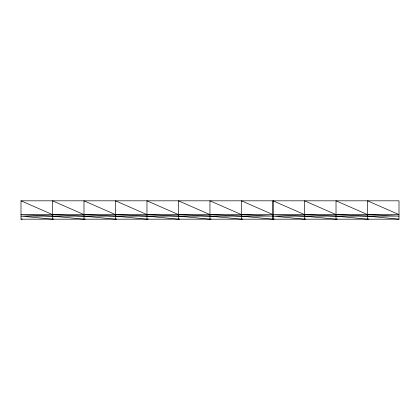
<?xml version="1.0" encoding="UTF-8"?>
<svg xmlns="http://www.w3.org/2000/svg" width="420" height="420" viewBox="0 0 420 420"><rect width="100%" height="100%" fill="white"/><g stroke="black" fill="none" stroke-linecap="round" stroke-linejoin="round"><path stroke-width="0.63" d="M21 219.182L272.927 219.182L272.927 200.818L21 200.818L21 219.182L22.286 218.999M21 200.818L52.49 214.594L83.984 216.122L115.474 219.182L115.474 200.818L146.963 214.594L178.453 216.122L209.947 219.182L209.947 200.818L241.437 214.594L272.927 216.122L21 216.122L52.49 219.182L53.776 218.999M52.49 219.182L52.49 200.818L83.984 214.594L115.474 216.122L146.963 219.182L146.963 200.818L178.453 214.594L209.947 216.122L241.437 219.182L241.437 200.818L272.927 214.594L21 214.594L52.49 216.122L83.984 219.182L85.265 218.999M115.474 219.182L116.76 218.999M146.963 219.182L148.25 218.999M83.984 219.182L83.984 200.818L115.474 214.594L146.963 216.122L178.453 219.182L179.739 218.999M209.947 219.182L211.228 218.999M241.437 219.182L242.723 218.999M273.037 219.182L399 219.182L399 200.818L273.037 200.818L273.037 219.182L274.323 218.999M273.037 200.818L304.526 214.594L336.016 216.122L367.51 219.182L367.51 200.818L399 214.594L273.037 214.594L304.526 216.122L336.016 219.182L336.016 200.818L367.51 214.594L399 216.122L273.037 216.122L304.526 219.182L305.812 218.999M336.016 219.182L337.302 218.999M367.51 219.182L368.797 218.999M399 219.182L367.51 216.122L336.016 214.594L304.526 200.818L304.526 219.182M272.927 219.182L241.437 216.122L209.947 214.594L178.453 200.818L178.453 219.182"/></g></svg>
